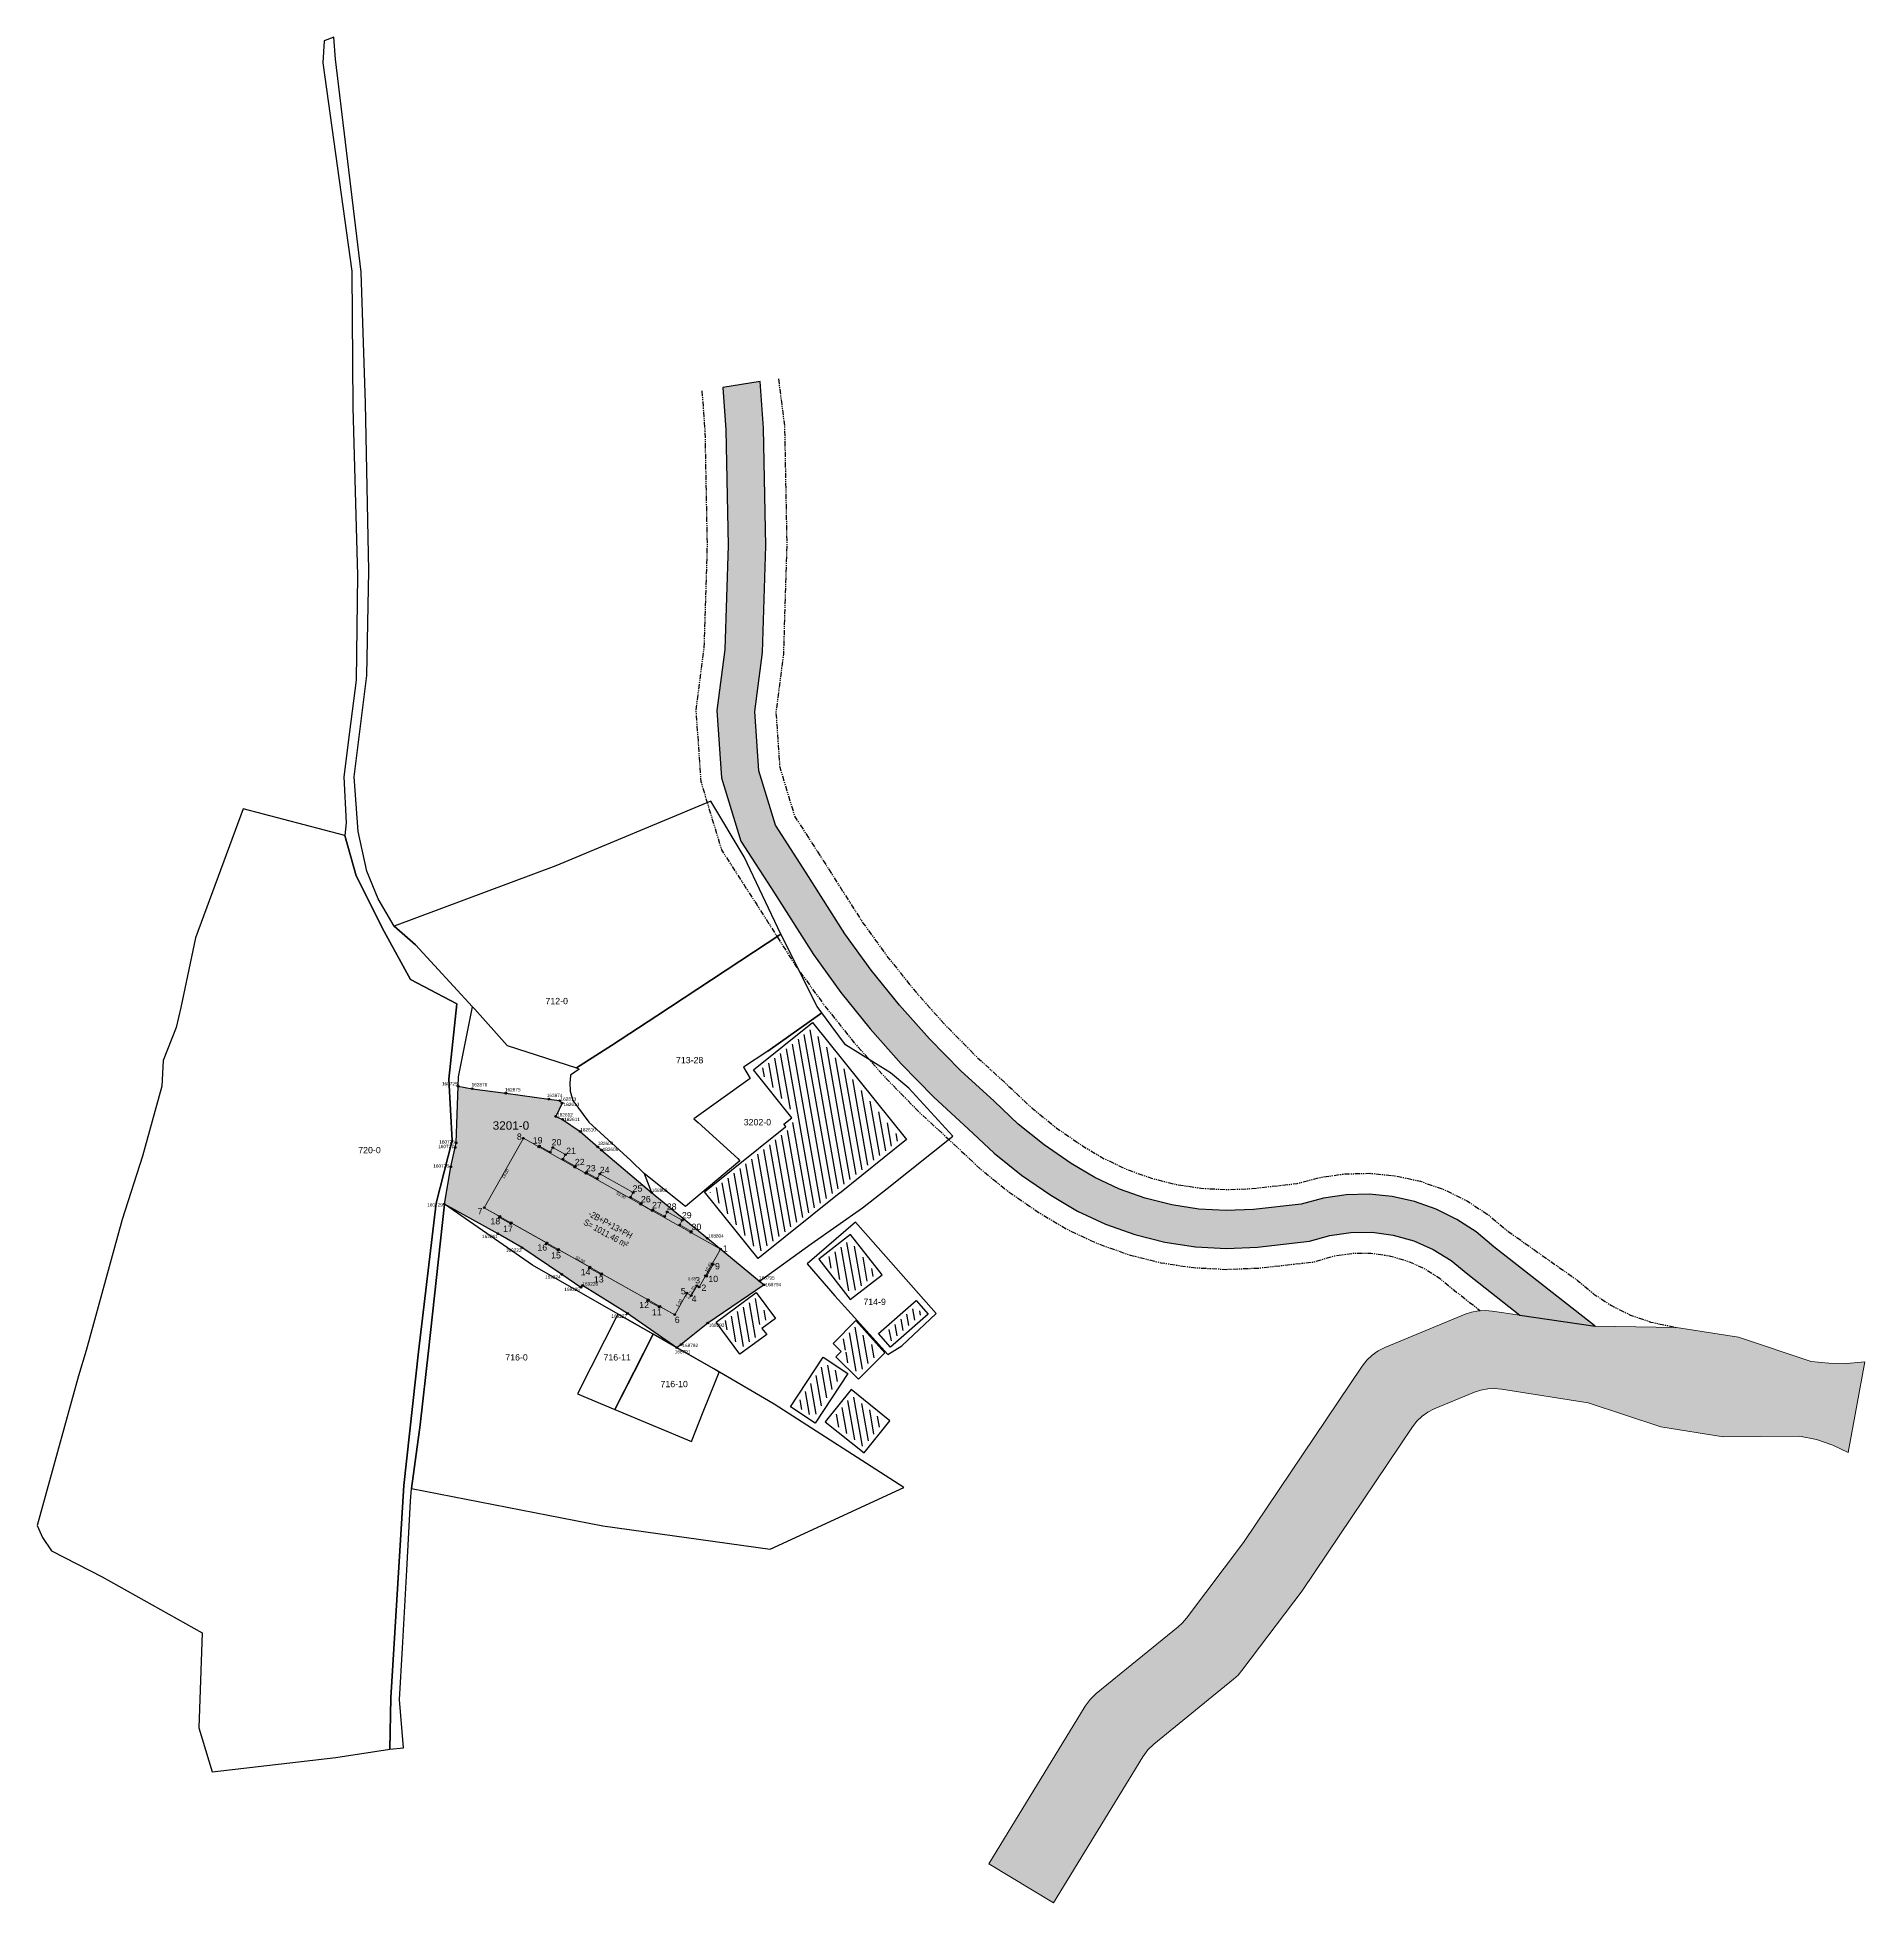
# Model space of a CAD drawing. Header units: metres. Extents: x 7511766 to 7512201, y 4692174 to 4692619.
import ezdxf
from ezdxf.enums import TextEntityAlignment as Align

# ---------------------------------------------------------------- set-up
doc = ezdxf.new("R2010")
doc.units = ezdxf.units.M
doc.header["$PDMODE"] = 32
doc.header["$PDSIZE"] = 0.4
doc.linetypes.add('PHANTOM', pattern=[2.5, 1.25, -0.25, 0.25, -0.25, 0.25, -0.25])
for name, color, linetype, lineweight in [('000- RRUGET vijat_Pen_No__5', 7, 'Continuous', 5), ('Drawing & Figure_Pen_No__1', 7, 'Continuous', 13), ('Muret', 170, 'Continuous', 9)]:
    doc.layers.add(name, color=color, linetype=linetype, lineweight=lineweight)
for name, color, linetype in [('Dimensionet', 7, 'Continuous'), ('egz- NGASTRAT KADASTRALE 1', 7, 'Continuous'), ('Nr e Pikave Gjeodezike te Parceles Baze', 7, 'Continuous'), ('Nr Parceles Baze', 7, 'Continuous'), ('Nr_Parcelave_Fqinje', 8, 'Continuous'), ('Objekt i projektuar', 9, 'Continuous'), ('Objektet fqinje', 253, 'Continuous'), ('Parcela Baze', 7, 'Continuous'), ('Parcelat_Fqinje', 8, 'Continuous'), ('Pikat', 7, 'Continuous'), ('pla- 2 VIJA RREGULLUESE', 7, 'Continuous'), ('Rruget_komunale', 41, 'Continuous')]:
    doc.layers.add(name, color=color, linetype=linetype)
doc.styles.add('GENERATED_STYLE_3', font='ARIALN.TTF')
doc.styles.get("Standard").update_dxf_attribs({"font": 'arial.ttf'})
doc.dimstyles.get("Standard").update_dxf_attribs({"dimtxt": 0.7, "dimasz": 0.35, "dimexe": 0.18, "dimexo": 0.0625, "dimgap": 0.09, "dimtad": 1, "dimtoh": 1, "dimzin": 0, "dimdsep": 46, "dimtxsty": 'Standard', "dimcen": 0.09, "dimse1": 1, "dimse2": 1, "dimsd1": 1, "dimsd2": 1, "dimadec": 0, "dimazin": 0, "dimtfac": 1, "dimtofl": 0, "dimtmove": 0, "dimatfit": 3, "dimfxl": 1, "dimtolj": 1, "dimtzin": 0, "dimarcsym": 0})
pattern_1 = [(100, (-188.2593, -213.3405), (-1.5633823079, -0.27566648205), [])]

# ---------------------------------------------------------------- blocks, each defined once
blk = doc.blocks.new('*D107')
at = {"layer": 'Defpoints', "color": 0, "transparency": 16777216}
for p in [(7511881.64, 4692356.48), (7511928.19, 4692329.29), (7511928.63, 4692330.07)]:
    blk.add_point(p, dxfattribs=at)
at = {"layer": 'Dimensionet', "color": 0, "transparency": 16777216, "insert": (7511904.91, 4692342.88), "char_height": 0.7, "attachment_point": 5, "rotation": 330.6577}
blk.add_mtext('\\A1;53.90', dxfattribs=at)
blk = doc.blocks.new('*D108')
at = {"layer": 'Defpoints', "color": 0, "transparency": 16777216}
for p in [(7511881.64, 4692356.48), (7511872.33, 4692339.92), (7511873.12, 4692339.48)]:
    blk.add_point(p, dxfattribs=at)
at = {"layer": 'Dimensionet', "color": 0, "transparency": 16777216, "insert": (7511877.39, 4692347.98), "char_height": 0.7, "attachment_point": 5, "rotation": 60.6577}
blk.add_mtext('\\A1;19.00', dxfattribs=at)
blk = doc.blocks.new('*D109')
at = {"layer": 'Defpoints', "color": 0, "transparency": 16777216}
for p in [(7511872.33, 4692339.92), (7511917.71, 4692314.41), (7511917.71, 4692314.41)]:
    blk.add_point(p, dxfattribs=at)
at = {"layer": 'Dimensionet', "color": 0, "transparency": 16777216, "insert": (7511895.24, 4692327.56), "char_height": 0.7, "attachment_point": 5, "rotation": 330.6587}
blk.add_mtext('\\A1;52.05', dxfattribs=at)
blk = doc.blocks.new('*D110')
at = {"layer": 'Defpoints', "color": 0, "transparency": 16777216}
for p in [(7511920.6, 4692319.56), (7511920.6, 4692319.56), (7511917.71, 4692314.41)]:
    blk.add_point(p, dxfattribs=at)
at = {"layer": 'Dimensionet', "color": 0, "transparency": 16777216, "insert": (7511918.76, 4692317.2), "char_height": 0.7, "attachment_point": 5, "rotation": 60.6756}
blk.add_mtext('\\A1;5.90', dxfattribs=at)
blk = doc.blocks.new('*D111')
at = {"layer": 'Defpoints', "color": 0, "transparency": 16777216}
for p in [(7511920.6, 4692319.56), (7511921.15, 4692318.09), (7511921.64, 4692318.97)]:
    blk.add_point(p, dxfattribs=at)
at = {"layer": 'Dimensionet', "color": 0, "transparency": 16777216, "insert": (7511920.84, 4692318.77), "char_height": 0.7, "attachment_point": 5, "rotation": 330.6577}
blk.add_mtext('\\A1;1.2', dxfattribs=at)
blk = doc.blocks.new('*D112')
at = {"layer": 'Defpoints', "color": 0, "transparency": 16777216}
for p in [(7511921.64, 4692318.97), (7511922.97, 4692321.32), (7511922.97, 4692321.32)]:
    blk.add_point(p, dxfattribs=at)
at = {"layer": 'Dimensionet', "color": 0, "transparency": 16777216, "insert": (7511921.91, 4692320.36), "char_height": 0.7, "attachment_point": 5, "rotation": 60.6577}
blk.add_mtext('\\A1;2.70', dxfattribs=at)
blk = doc.blocks.new('*D113')
at = {"layer": 'Defpoints', "color": 0, "transparency": 16777216}
for p in [(7511922.97, 4692321.32), (7511923.53, 4692321), (7511923.53, 4692321)]:
    blk.add_point(p, dxfattribs=at)
at = {"layer": 'Dimensionet', "color": 0, "transparency": 16777216, "insert": (7511921.84, 4692322.97), "char_height": 0.7, "attachment_point": 5}
blk.add_mtext('\\A1;0.65', dxfattribs=at)
blk = doc.blocks.new('*D114')
at = {"layer": 'Defpoints', "color": 0, "transparency": 16777216}
for p in [(7511928.63, 4692330.07), (7511928.63, 4692330.07), (7511923.53, 4692321)]:
    blk.add_point(p, dxfattribs=at)
at = {"layer": 'Dimensionet', "color": 0, "transparency": 16777216, "insert": (7511925.69, 4692325.76), "char_height": 0.7, "attachment_point": 5, "rotation": 60.6577}
blk.add_mtext('\\A1;10.40', dxfattribs=at)

msp = doc.modelspace()

# ---------------------------------------------------------------- hatches: boundary and pattern name
at = {"layer": 'egz- NGASTRAT KADASTRALE 1', "linetype": 'Continuous', "lineweight": 25, "true_color": 0xebbf98}
h = msp.add_hatch(color=31, dxfattribs=at)
h.dxf.hatch_style = 1
h.paths.add_polyline_path([(7511900.258, 4692353.644), (7511899.376, 4692354.42), (7511895.198, 4692358.097), (7511891, 4692360.963), (7511889.344, 4692361.676), (7511890.881, 4692364.849), (7511890.286, 4692365.442), (7511887.703, 4692365.8), (7511877.458, 4692367.218), (7511869.461, 4692368.275), (7511866.082, 4692368.871), (7511865.611, 4692355.392), (7511865.363, 4692354.287), (7511864.33, 4692349.682), (7511862.81, 4692340.782), (7511875.603, 4692333.703), (7511881.313, 4692330.399), (7511890.79, 4692324.02), (7511895.375, 4692320.907), (7511895.714, 4692321.363), (7511906.479, 4692314.723), (7511918.211, 4692306.549), (7511919.271, 4692307.313), (7511925.6, 4692312.428), (7511939.02, 4692321.55), (7511937.962, 4692322.418), (7511925.491, 4692332.643), (7511912.211, 4692343.575)])
at = {"layer": 'Objekt i projektuar'}
h = msp.add_hatch(color=256, dxfattribs=at)
h.dxf.hatch_style = 1
h.paths.add_polyline_path([(7511881.644, 4692356.483), (7511872.333, 4692339.919), (7511917.707, 4692314.413), (7511920.597, 4692319.557), (7511921.643, 4692318.969), (7511922.966, 4692321.323), (7511923.533, 4692321.004), (7511928.629, 4692330.07)])
at = {"layer": 'Objektet fqinje'}
h = msp.add_hatch(dxfattribs=at)
h.set_pattern_fill('ANSI31', color=256, scale=0.5, angle=55)
h.paths.add_polyline_path([(7511950.396, 4692382.634), (7511937.908, 4692372.605), (7511947.05, 4692361.224), (7511945.123, 4692359.677), (7511945.571, 4692359.12), (7511944.715, 4692358.433), (7511926.224, 4692343.582), (7511937.777, 4692329.198), (7511956.268, 4692344.05), (7511956.344, 4692344.111), (7511971.536, 4692356.313)])
h = msp.add_hatch(dxfattribs=at)
h.set_pattern_fill('ANSI31', color=256, scale=0.5, angle=55)
h.set_pattern_definition(pattern_1)
h.paths.add_polyline_path([(7511959.463, 4692332.162), (7511953.458, 4692327.497), (7511959.717, 4692319.413), (7511965.739, 4692324.073)])
h = msp.add_hatch(dxfattribs=at)
h.set_pattern_fill('ANSI31', color=256, scale=0.5, angle=55)
h.set_pattern_definition(pattern_1)
h.paths.add_polyline_path([(7511936.953, 4692318.316), (7511940.317, 4692313.752), (7511937.069, 4692311.346), (7511938.217, 4692309.904), (7511933.441, 4692306.385), (7511928.98, 4692312.439)])
h = msp.add_hatch(dxfattribs=at)
h.set_pattern_fill('ANSI31', color=256, scale=0.5, angle=55)
h.set_pattern_definition(pattern_1)
h.paths.add_polyline_path([(7511969.232, 4692308.054), (7511967.67, 4692309.824), (7511975.157, 4692316.429), (7511976.718, 4692314.659)])
h = msp.add_hatch(dxfattribs=at)
h.set_pattern_fill('ANSI31', color=256, scale=0.5, angle=55)
h.set_pattern_definition(pattern_1)
h.paths.add_polyline_path([(7511956.864, 4692307.575), (7511958.764, 4692305.678), (7511957.499, 4692304.411), (7511961.482, 4692300.434), (7511966.427, 4692305.386), (7511960.857, 4692311.573)])
h = msp.add_hatch(dxfattribs=at)
h.set_pattern_fill('ANSI31', color=256, scale=0.5, angle=55)
h.set_pattern_definition(pattern_1)
h.paths.add_polyline_path([(7511953.403, 4692302.916), (7511957.627, 4692300.144), (7511950.936, 4692289.948), (7511946.711, 4692292.719)])
h = msp.add_hatch(dxfattribs=at)
h.set_pattern_fill('ANSI31', color=256, scale=0.5, angle=55)
h.set_pattern_definition(pattern_1)
h.paths.add_polyline_path([(7511959.912, 4692295.158), (7511955.013, 4692289.054), (7511962.718, 4692282.871), (7511967.617, 4692288.975)])
at = {"layer": 'Rruget_komunale'}
h = msp.add_hatch(color=256, dxfattribs=at)
h.dxf.hatch_style = 1
h.paths.add_polyline_path([(7512119.163, 4692314.317), (7512137.109, 4692311.7), (7512112.928, 4692330.597), (7512108.737, 4692334.134), (7512104.15, 4692337.141), (7512099.235, 4692339.573), (7512094.063, 4692341.396), (7512088.708, 4692342.582), (7512083.25, 4692343.114), (7512077.767, 4692342.985), (7512072.34, 4692342.196), (7512067.047, 4692340.76), (7512055.642, 4692339.488), (7512049.135, 4692339.226), (7512042.633, 4692339.587), (7512036.195, 4692340.568), (7512029.88, 4692342.162), (7512023.747, 4692344.352), (7512017.852, 4692347.119), (7512012.248, 4692350.437), (7512005.738, 4692354.903), (7511999.593, 4692359.859), (7511993.85, 4692365.276), (7511985.949, 4692372.532), (7511978.421, 4692380.174), (7511971.287, 4692388.185), (7511964.563, 4692396.544), (7511958.266, 4692405.229), (7511949.042, 4692419.725), (7511941.704, 4692431.11), (7511937.799, 4692444.045), (7511936.808, 4692458.176), (7511938.63, 4692472.235), (7511939.435, 4692497.703), (7511938.901, 4692525.724), (7511938.07, 4692536.805), (7511929.151, 4692535.387), (7511929.907, 4692525.302), (7511930.432, 4692497.76), (7511929.649, 4692472.957), (7511927.767, 4692458.442), (7511928.892, 4692442.409), (7511933.454, 4692427.298), (7511941.463, 4692414.871), (7511950.758, 4692400.264), (7511957.291, 4692391.237), (7511964.266, 4692382.549), (7511971.668, 4692374.22), (7511979.476, 4692366.271), (7511987.672, 4692358.723), (7511993.83, 4692352.943), (7512000.41, 4692347.649), (7512007.373, 4692342.871), (7512013.73, 4692339.117), (7512020.418, 4692335.989), (7512027.375, 4692333.517), (7512034.536, 4692331.722), (7512041.837, 4692330.621), (7512049.209, 4692330.225), (7512056.586, 4692330.537), (7512069.019, 4692331.913), (7512073.885, 4692333.324), (7512078.9, 4692334.046), (7512083.967, 4692334.066), (7512088.987, 4692333.383), (7512093.865, 4692332.01), (7512098.504, 4692329.974), (7512102.817, 4692327.314), (7512106.719, 4692324.082)])
h = msp.add_hatch(color=256, dxfattribs=at)
h.dxf.hatch_style = 1
h.paths.add_polyline_path([(7512201.347, 4692303.151), (7512197.094, 4692302.787), (7512192.826, 4692302.828), (7512188.596, 4692303.268), (7512171.285, 4692309.04), (7512156.468, 4692311.381), (7512137.109, 4692311.7), (7512119.163, 4692314.317), (7512112.575, 4692315.278), (7512110.933, 4692315.422), (7512109.287, 4692315.341), (7512107.668, 4692315.035), (7512106.106, 4692314.51), (7512092.56, 4692308.893), (7512086.938, 4692306.562), (7512085.369, 4692305.772), (7512083.933, 4692304.762), (7512082.659, 4692303.554), (7512081.575, 4692302.172), (7512053.315, 4692260.134), (7512039.677, 4692242.081), (7512038.74, 4692240.985), (7512037.679, 4692240.009), (7512018.19, 4692224.138), (7512016.729, 4692222.727), (7512015.527, 4692221.09), (7511992.574, 4692183.523), (7512008.018, 4692174.276), (7512029.256, 4692209.036), (7512030.458, 4692210.673), (7512031.919, 4692212.084), (7512050.926, 4692227.563), (7512051.987, 4692228.539), (7512052.924, 4692229.635), (7512067.242, 4692248.587), (7512093.552, 4692287.725), (7512094.6, 4692289.06), (7512095.831, 4692290.228), (7512097.219, 4692291.204), (7512098.735, 4692291.967), (7512108.312, 4692295.938), (7512109.874, 4692296.463), (7512111.493, 4692296.769), (7512113.138, 4692296.851), (7512114.78, 4692296.706), (7512135.458, 4692293.441), (7512152.77, 4692287.67), (7512167.586, 4692285.33), (7512185.834, 4692285.486), (7512189.857, 4692284.656), (7512193.714, 4692283.36), (7512197.388, 4692281.61)])

# ---------------------------------------------------------------- linework, layer by layer
at = {"color": 1}
for p in [(7511881.644, 4692356.483), (7511885.348, 4692354.4), (7511885.47, 4692354.619), (7511888.654, 4692354.262), (7511888.042, 4692353.173), (7511891.05, 4692351.482), (7511891.662, 4692352.572), (7511893.89, 4692349.598), (7511894.01, 4692349.811), (7511896.55, 4692348.103), (7511896.672, 4692348.32), (7511899.244, 4692346.875), (7511899.857, 4692347.965), (7511907.176, 4692342.415), (7511907.789, 4692343.506), (7511909.625, 4692340.752), (7511909.748, 4692340.97), (7511872.333, 4692339.919), (7511875.914, 4692337.619), (7511876.037, 4692337.837), (7511878.617, 4692336.1), (7511878.739, 4692336.318), (7511912.372, 4692339.208), (7511912.495, 4692339.426), (7511915.323, 4692337.836), (7511915.933, 4692338.922), (7511918.901, 4692335.825), (7511919.511, 4692336.911), (7511887.117, 4692331.322), (7511887.239, 4692331.54), (7511921.568, 4692334.039), (7511921.691, 4692334.257), (7511889.906, 4692329.754), (7511890.029, 4692329.972), (7511928.629, 4692330.07), (7511897.403, 4692325.54), (7511897.525, 4692325.758), (7511900.192, 4692323.972), (7511900.315, 4692324.19), (7511925.052, 4692323.707), (7511925.27, 4692323.584), (7511926.644, 4692326.54), (7511926.862, 4692326.417), (7511911.386, 4692317.967), (7511920.597, 4692319.557), (7511921.643, 4692318.969), (7511922.966, 4692321.323), (7511923.533, 4692321.004), (7511911.263, 4692317.749), (7511914.053, 4692316.181), (7511914.175, 4692316.398), (7511917.707, 4692314.413)]:
    msp.add_point(p, dxfattribs=at)
at = {"layer": '000- RRUGET vijat_Pen_No__5', "color": 7, "linetype": 'Continuous', "lineweight": 5}
msp.add_lwpolyline([(7512201.347, 4692303.151), (7512197.094, 4692302.787), (7512192.826, 4692302.828), (7512188.596, 4692303.268), (7512171.285, 4692309.04), (7512156.468, 4692311.381), (7512137.109, 4692311.7), (7512119.163, 4692314.317), (7512112.575, 4692315.278), (7512110.933, 4692315.422), (7512109.287, 4692315.341), (7512107.668, 4692315.035), (7512106.106, 4692314.51), (7512092.56, 4692308.893), (7512086.938, 4692306.562), (7512085.369, 4692305.772), (7512083.933, 4692304.762), (7512082.659, 4692303.554), (7512081.575, 4692302.172), (7512053.315, 4692260.134), (7512039.677, 4692242.081), (7512038.74, 4692240.985), (7512037.679, 4692240.009), (7512018.19, 4692224.138), (7512016.729, 4692222.727), (7512015.527, 4692221.09), (7511992.574, 4692183.523), (7512008.018, 4692174.276), (7512029.256, 4692209.036), (7512030.458, 4692210.673), (7512031.919, 4692212.084), (7512050.926, 4692227.563), (7512051.987, 4692228.539), (7512052.924, 4692229.635), (7512067.242, 4692248.587), (7512093.552, 4692287.725), (7512094.6, 4692289.06), (7512095.831, 4692290.228), (7512097.219, 4692291.204), (7512098.735, 4692291.967), (7512108.312, 4692295.938), (7512109.874, 4692296.463), (7512111.493, 4692296.769), (7512113.138, 4692296.851), (7512114.78, 4692296.706), (7512135.458, 4692293.441), (7512152.77, 4692287.67), (7512167.586, 4692285.33), (7512185.834, 4692285.486), (7512189.857, 4692284.656), (7512193.714, 4692283.36), (7512197.388, 4692281.61), (7512201.347, 4692303.151)], dxfattribs=at)
at = {"layer": 'Muret', "color": 1, "lineweight": 13}
msp.add_lwpolyline([(7511881.644, 4692356.483), (7511885.348, 4692354.4), (7511885.47, 4692354.619), (7511888.042, 4692353.173), (7511888.654, 4692354.262), (7511891.662, 4692352.572), (7511891.05, 4692351.482), (7511894.01, 4692349.811), (7511893.89, 4692349.598), (7511896.55, 4692348.103), (7511896.672, 4692348.32), (7511899.244, 4692346.875), (7511899.857, 4692347.965), (7511907.789, 4692343.506), (7511907.176, 4692342.415), (7511909.748, 4692340.97), (7511909.625, 4692340.752), (7511912.372, 4692339.208), (7511912.495, 4692339.426), (7511915.323, 4692337.836), (7511915.933, 4692338.922), (7511919.511, 4692336.911), (7511918.901, 4692335.825), (7511921.691, 4692334.257), (7511921.568, 4692334.039), (7511928.629, 4692330.07), (7511926.644, 4692326.54), (7511926.862, 4692326.417), (7511925.27, 4692323.584), (7511925.052, 4692323.707), (7511923.533, 4692321.004), (7511922.966, 4692321.323), (7511921.643, 4692318.969), (7511920.597, 4692319.557), (7511917.707, 4692314.413), (7511914.175, 4692316.398), (7511914.053, 4692316.181), (7511911.263, 4692317.749), (7511911.386, 4692317.967), (7511900.315, 4692324.19), (7511900.192, 4692323.972), (7511897.403, 4692325.54), (7511897.525, 4692325.758), (7511890.029, 4692329.972), (7511889.906, 4692329.754), (7511887.117, 4692331.322), (7511887.239, 4692331.54), (7511878.739, 4692336.318), (7511878.617, 4692336.1), (7511875.914, 4692337.619), (7511876.037, 4692337.837), (7511872.333, 4692339.919), (7511881.644, 4692356.483)], dxfattribs=at)
at = {"layer": 'Objekt i projektuar', "color": 0, "lineweight": 13}
msp.add_lwpolyline([(7511872.333, 4692339.919), (7511881.644, 4692356.483), (7511928.629, 4692330.07), (7511923.533, 4692321.004), (7511922.966, 4692321.323), (7511921.643, 4692318.969), (7511920.597, 4692319.557), (7511917.707, 4692314.413), (7511872.333, 4692339.919)], dxfattribs=at)
at = {"layer": 'Objektet fqinje', "flags": 128}
for points in [[(7511959.639, 4692333.566), (7511952.057, 4692327.674), (7511959.539, 4692318.01), (7511967.143, 4692323.895)], [(7511937.165, 4692319.715), (7511941.714, 4692313.543), (7511938.496, 4692311.159), (7511939.646, 4692309.715), (7511933.229, 4692304.987), (7511927.581, 4692312.651)], [(7511953.116, 4692304.301), (7511959.011, 4692300.432), (7511951.223, 4692288.563), (7511945.327, 4692292.432)]]:
    msp.add_lwpolyline(points, close=True, dxfattribs=at)
for points in [[(7511969.143, 4692306.642), (7511966.259, 4692309.912), (7511975.246, 4692317.84), (7511978.13, 4692314.571), (7511969.143, 4692306.642)], [(7511955.45, 4692307.574), (7511957.35, 4692305.677), (7511956.085, 4692304.41), (7511961.483, 4692299.02), (7511967.804, 4692305.35), (7511960.895, 4692313.026), (7511955.45, 4692307.574)], [(7511959.757, 4692296.564), (7511953.607, 4692288.9), (7511962.872, 4692281.465), (7511969.023, 4692289.129), (7511959.757, 4692296.564)]]:
    msp.add_lwpolyline(points, dxfattribs=at)
at = {"layer": 'Parcela Baze'}
msp.add_lwpolyline([(7511925.491, 4692332.643), (7511937.962, 4692322.418), (7511939.02, 4692321.55), (7511925.6, 4692312.428), (7511919.271, 4692307.313), (7511918.211, 4692306.549), (7511906.479, 4692314.723), (7511895.714, 4692321.363), (7511895.375, 4692320.907), (7511890.79, 4692324.02), (7511881.313, 4692330.399), (7511875.603, 4692333.703), (7511862.81, 4692340.782), (7511864.33, 4692349.682), (7511865.363, 4692354.287), (7511865.611, 4692355.392), (7511866.082, 4692368.871), (7511869.461, 4692368.275), (7511877.458, 4692367.218), (7511887.703, 4692365.8), (7511890.286, 4692365.442), (7511890.881, 4692364.849), (7511889.344, 4692361.676), (7511891, 4692360.963), (7511895.198, 4692358.097), (7511899.376, 4692354.42), (7511900.258, 4692353.644), (7511912.211, 4692343.575), (7511925.491, 4692332.643)], dxfattribs=at)
at = {"layer": 'Parcelat_Fqinje', "flags": 128}
for points in [[(7511847.043, 4692413.54), (7511844.333, 4692420.13), (7511842.303, 4692429.599), (7511841.314, 4692442.589), (7511844.335, 4692466.788), (7511844.806, 4692491.736), (7511844.037, 4692531.635), (7511843.008, 4692562.893), (7511836.84, 4692613.671), (7511836.49, 4692618.871), (7511834.14, 4692618.051), (7511833.84, 4692612.771), (7511840.728, 4692563.153), (7511841.017, 4692530.625), (7511842.125, 4692490.697), (7511841.795, 4692465.618), (7511840.22, 4692453.3), (7511838.864, 4692442.629), (7511839.413, 4692431.669), (7511839.113, 4692428.619), (7511841.753, 4692418.98), (7511848.432, 4692405.77), (7511854.772, 4692394.29), (7511865.802, 4692388.54), (7511863.891, 4692370.581), (7511864.671, 4692355.972), (7511860.87, 4692341.013), (7511856.659, 4692305.544), (7511853.168, 4692273.706), (7511850.086, 4692223.128), (7511849.775, 4692210.839), (7511853.075, 4692211.219), (7511852.126, 4692222.728), (7511852.809, 4692234.939), (7511853.85, 4692253.526), (7511854.77, 4692269.967), (7511854.938, 4692272.976), (7511857.078, 4692288.165), (7511859.049, 4692305.784), (7511862.81, 4692340.782), (7511864.33, 4692349.682), (7511865.611, 4692355.392), (7511866.161, 4692371.131), (7511869.532, 4692387.82), (7511855.942, 4692402.56), (7511850.842, 4692406.99), (7511847.043, 4692413.54)], [(7511860.87, 4692341.013), (7511864.671, 4692355.972), (7511863.891, 4692370.581), (7511865.802, 4692388.54), (7511854.772, 4692394.29), (7511848.432, 4692405.77), (7511841.753, 4692418.98), (7511839.113, 4692428.619), (7511814.883, 4692434.99), (7511803.532, 4692404.262), (7511799.962, 4692387.633), (7511798.891, 4692382.903), (7511795.781, 4692374.984), (7511795.471, 4692368.914), (7511790.83, 4692352.215), (7511786.02, 4692337.136), (7511777.439, 4692305.898), (7511775.588, 4692299.828), (7511770.628, 4692281.699), (7511765.787, 4692264.2), (7511766.997, 4692261.35), (7511769.187, 4692258.16), (7511781.277, 4692251.97), (7511805.106, 4692238.59), (7511804.265, 4692215.961), (7511807.435, 4692205.451), (7511836.945, 4692208.86), (7511849.775, 4692210.839), (7511850.086, 4692223.128), (7511853.168, 4692273.706), (7511856.659, 4692305.544), (7511860.87, 4692341.013)], [(7511913.452, 4692385.678), (7511942.993, 4692405.116), (7511934.243, 4692423.576), (7511926.304, 4692436.845), (7511889.413, 4692421.428), (7511850.842, 4692406.99), (7511855.942, 4692402.56), (7511869.532, 4692387.82), (7511869.842, 4692387.49), (7511870.032, 4692387.28), (7511870.102, 4692387.2), (7511877.791, 4692378.6), (7511894.291, 4692373.23), (7511902.611, 4692378.579), (7511913.452, 4692385.678)], [(7511941.458, 4692293.101), (7511927.019, 4692301.512), (7511883.85, 4692326.192), (7511862.81, 4692340.782), (7511859.049, 4692305.784), (7511857.078, 4692288.165), (7511854.938, 4692272.976), (7511900.597, 4692264.134), (7511940.427, 4692258.563), (7511972.308, 4692273.251), (7511941.458, 4692293.101)]]:
    msp.add_lwpolyline(points, close=True, dxfattribs=at)
for points in [[(7511939.92, 4692377.23), (7511952.79, 4692386.36), (7511951.692, 4692387.847), (7511942.993, 4692405.116), (7511913.452, 4692385.678), (7511902.611, 4692378.579), (7511894.291, 4692373.23), (7511894.943, 4692372.976), (7511892.856, 4692371.514), (7511892.758, 4692370.324), (7511892.71, 4692369.743), (7511892.786, 4692367.666), (7511893.466, 4692365.435), (7511897.246, 4692360.267)], [(7511984.021, 4692356.967), (7511973.491, 4692368.387), (7511969.121, 4692372.097), (7511958.422, 4692378.737), (7511954.994, 4692383.377), (7511952.79, 4692386.36), (7511939.92, 4692377.23), (7511934.09, 4692373.38), (7511935.68, 4692370.75), (7511922.3, 4692361.1), (7511923.27, 4692360.23), (7511932.73, 4692351.68), (7511933.22, 4692351.09), (7511920.285, 4692340.217), (7511910.408, 4692348.042), (7511912.211, 4692343.575), (7511925.491, 4692332.643), (7511937.962, 4692322.418), (7511950.248, 4692331.332), (7511962.497, 4692339.88), (7511968.34, 4692344.458), (7511984.021, 4692356.967)], [(7511937.624, 4692327.793), (7511924.818, 4692343.735), (7511944.089, 4692359.213), (7511944.165, 4692359.274), (7511943.717, 4692359.831), (7511945.644, 4692361.378), (7511936.502, 4692372.758), (7511950.549, 4692384.04), (7511972.942, 4692356.159), (7511956.97, 4692343.331), (7511956.894, 4692343.27), (7511937.624, 4692327.793)], [(7511939.92, 4692377.23), (7511934.09, 4692373.38), (7511935.68, 4692370.75), (7511922.3, 4692361.1), (7511923.27, 4692360.23), (7511932.73, 4692351.68), (7511933.22, 4692351.09), (7511920.285, 4692340.217), (7511910.408, 4692348.042), (7511907.287, 4692351.18), (7511897.246, 4692360.267)], [(7511912.576, 4692309.769), (7511904.168, 4692314.576), (7511894.544, 4692295.554), (7511903.45, 4692291.827), (7511912.576, 4692309.769), (7511908.013, 4692300.798)], [(7511903.45, 4692291.827), (7511921.746, 4692284.17), (7511924.47, 4692291.289), (7511927.361, 4692298.372), (7511928.331, 4692300.748), (7511927.019, 4692301.512), (7511918.211, 4692306.549), (7511912.576, 4692309.769), (7511908.013, 4692300.798), (7511903.45, 4692291.827)]]:
    msp.add_lwpolyline(points, dxfattribs=at)
at = {"layer": 'Parcelat_Fqinje', "elevation": 617.144, "flags": 128}
msp.add_lwpolyline([(7511960.838, 4692336.459), (7511949.249, 4692326.511), (7511955.881, 4692318.936), (7511959.764, 4692314.64), (7511968.534, 4692304.937), (7511971.854, 4692306.961), (7511980.052, 4692314.72), (7511960.838, 4692336.459)], dxfattribs=at)
at = {"layer": 'Pikat'}
for p in [(7511866.082, 4692368.871), (7511869.461, 4692368.275), (7511877.458, 4692367.218), (7511887.703, 4692365.8), (7511890.286, 4692365.442), (7511890.881, 4692364.849), (7511889.344, 4692361.676), (7511891, 4692360.963), (7511895.198, 4692358.097), (7511865.363, 4692354.287), (7511865.611, 4692355.392), (7511899.376, 4692354.42), (7511900.258, 4692353.644), (7511864.33, 4692349.682), (7511862.81, 4692340.782), (7511912.211, 4692343.575), (7511875.603, 4692333.703), (7511925.491, 4692332.643), (7511881.313, 4692330.399), (7511890.79, 4692324.02), (7511937.962, 4692322.418), (7511895.375, 4692320.907), (7511895.714, 4692321.363), (7511939.02, 4692321.55), (7511906.479, 4692314.723), (7511925.6, 4692312.428), (7511918.211, 4692306.549), (7511919.271, 4692307.313)]:
    msp.add_point(p, dxfattribs=at)
at = {"layer": 'pla- 2 VIJA RREGULLUESE', "color": 160, "linetype": 'PHANTOM', "lineweight": 25, "flags": 128}
for points in [[(7511942.424, 4692537.498), (7511943.897, 4692525.959), (7511944.436, 4692497.672), (7511943.62, 4692471.834), (7511941.831, 4692458.028), (7511942.748, 4692444.954), (7511946.288, 4692433.228), (7511953.252, 4692422.421), (7511962.403, 4692408.041), (7511968.537, 4692399.58), (7511975.104, 4692391.417), (7511982.072, 4692383.594), (7511989.423, 4692376.13), (7511997.257, 4692368.936), (7512002.883, 4692363.629), (7512008.726, 4692358.916), (7512014.939, 4692354.654), (7512020.193, 4692351.543), (7512025.655, 4692348.98), (7512031.336, 4692346.951), (7512037.186, 4692345.475), (7512043.15, 4692344.566), (7512049.173, 4692344.231), (7512055.264, 4692344.477), (7512066.11, 4692345.686), (7512071.322, 4692347.101), (7512077.347, 4692347.976), (7512083.434, 4692348.12), (7512089.494, 4692347.529), (7512095.439, 4692346.212), (7512101.182, 4692344.189), (7512106.639, 4692341.488), (7512111.731, 4692338.15), (7512116.153, 4692334.418), (7512132.906, 4692322.601), (7512136.771, 4692319.344), (7512141.001, 4692316.577), (7512145.533, 4692314.339), (7512150.302, 4692312.664), (7512156.468, 4692311.381)], [(7511924.196, 4692534.599), (7511924.911, 4692525.067), (7511925.43, 4692497.791), (7511924.659, 4692473.359), (7511922.744, 4692458.59), (7511923.944, 4692441.501), (7511928.87, 4692425.181), (7511937.252, 4692412.175), (7511946.62, 4692397.453), (7511953.313, 4692388.205), (7511960.446, 4692379.321), (7511968.013, 4692370.805), (7511975.997, 4692362.678), (7511984.268, 4692355.061), (7511990.547, 4692349.167), (7511997.424, 4692343.634), (7512004.684, 4692338.652), (7512011.395, 4692334.69), (7512018.517, 4692331.359), (7512025.926, 4692328.725), (7512033.554, 4692326.813), (7512041.329, 4692325.641), (7512049.181, 4692325.219), (7512056.967, 4692325.549), (7512069.997, 4692326.991), (7512074.943, 4692328.425), (7512079.268, 4692329.048), (7512083.638, 4692329.065), (7512087.968, 4692328.476), (7512092.174, 4692327.292), (7512096.176, 4692325.536), (7512099.895, 4692323.242), (7512103.529, 4692320.232), (7512109.732, 4692315.363)]]:
    msp.add_lwpolyline(points, dxfattribs=at)
at = {"layer": 'Rruget_komunale', "color": 0}
msp.add_lwpolyline([(7512119.163, 4692314.317), (7512137.109, 4692311.7), (7512112.928, 4692330.597), (7512108.737, 4692334.134), (7512104.15, 4692337.141), (7512099.235, 4692339.573), (7512094.063, 4692341.396), (7512088.708, 4692342.582), (7512083.25, 4692343.114), (7512077.767, 4692342.985), (7512072.34, 4692342.196), (7512067.047, 4692340.76), (7512055.642, 4692339.488), (7512049.135, 4692339.226), (7512042.633, 4692339.587), (7512036.195, 4692340.568), (7512029.88, 4692342.162), (7512023.747, 4692344.352), (7512017.852, 4692347.119), (7512012.248, 4692350.437), (7512005.738, 4692354.903), (7511999.593, 4692359.859), (7511993.85, 4692365.276), (7511985.949, 4692372.532), (7511978.421, 4692380.174), (7511971.287, 4692388.185), (7511964.563, 4692396.544), (7511958.266, 4692405.229), (7511949.042, 4692419.725), (7511941.704, 4692431.11), (7511937.799, 4692444.045), (7511936.808, 4692458.176), (7511938.63, 4692472.235), (7511939.435, 4692497.703), (7511938.901, 4692525.724), (7511938.07, 4692536.805), (7511929.151, 4692535.387), (7511929.907, 4692525.302), (7511930.432, 4692497.76), (7511929.649, 4692472.957), (7511927.767, 4692458.442), (7511928.892, 4692442.409), (7511933.454, 4692427.298), (7511941.463, 4692414.871), (7511950.758, 4692400.264), (7511957.291, 4692391.237), (7511964.266, 4692382.549), (7511971.668, 4692374.22), (7511979.476, 4692366.271), (7511987.672, 4692358.723), (7511993.83, 4692352.943), (7512000.41, 4692347.649), (7512007.373, 4692342.871), (7512013.73, 4692339.117), (7512020.418, 4692335.989), (7512027.375, 4692333.517), (7512034.536, 4692331.722), (7512041.837, 4692330.621), (7512049.209, 4692330.225), (7512056.586, 4692330.537), (7512069.019, 4692331.913), (7512073.885, 4692333.324), (7512078.9, 4692334.046), (7512083.967, 4692334.066), (7512088.987, 4692333.383), (7512093.865, 4692332.01), (7512098.504, 4692329.974), (7512102.817, 4692327.314), (7512106.719, 4692324.082), (7512119.163, 4692314.317)], dxfattribs=at)

# ---------------------------------------------------------------- texts
at = {"color": 1, "char_height": 1.5, "attachment_point": 1, "rotation": 0.38592}
for s, insert in [('8', (7511880.092, 4692357.6)), ('7', (7511870.753, 4692339.875)), ('1', (7511929.173, 4692330.929)), ('3', (7511922.593, 4692323.368)), ('5', (7511919.163, 4692320.777)), ('4', (7511921.745, 4692318.947)), ('2', (7511924.066, 4692321.597)), ('6', (7511917.715, 4692313.96))]:
    msp.add_mtext_dynamic_manual_height_columns(s, width=1.00831, gutter_width=1, heights=[0], dxfattribs=dict(at, insert=insert))
at = {"char_height": 1.5, "attachment_point": 1, "rotation": 0.38592}
for s, width, insert in [('19', 1.00831, (7511883.871, 4692356.715)), ('20', 1.00831, (7511888.384, 4692356.259)), ('21', 1.00831, (7511891.853, 4692354.215)), ('22', 1.00831, (7511893.918, 4692351.549)), ('23', 1.00831, (7511896.553, 4692350.068)), ('24', 2.36702, (7511899.839, 4692349.649)), ('25', 1.00831, (7511907.671, 4692345.238)), ('26', 1.00831, (7511909.66, 4692342.696)), ('27', 1.00831, (7511912.317, 4692341.296)), ('28', 1.00831, (7511915.823, 4692340.916)), ('18', 1.00831, (7511873.787, 4692337.429)), ('29', 1.00831, (7511919.413, 4692338.874)), ('30', 1.00831, (7511921.722, 4692336.098)), ('17', 2.03031, (7511876.808, 4692335.656)), ('16', 2.30904, (7511884.984, 4692331.193)), ('15', 1.00831, (7511888.259, 4692329.31)), ('14', 1.00831, (7511895.285, 4692325.331)), ('13', 2.44779, (7511898.445, 4692323.592)), ('10', 1.00831, (7511925.715, 4692323.68)), ('9', 1.00831, (7511927.31, 4692326.722)), ('12', 1.00831, (7511909.241, 4692317.473)), ('11', 1.00831, (7511912.256, 4692315.734))]:
    msp.add_mtext_dynamic_manual_height_columns(s, width=width, gutter_width=1, heights=[0], dxfattribs=dict(at, insert=insert))
at = {"layer": 'Drawing & Figure_Pen_No__1', "style": 'GENERATED_STYLE_3'}
for s, p in [('S= 1011.46 m²', (7511895.817, 4692335.997)), ('-2B+P+13+PH', (7511896.977, 4692338.033))]:
    msp.add_text(s, height=1.5, rotation=331.12928, dxfattribs=at).set_placement(p)
at = {"layer": 'Nr e Pikave Gjeodezike te Parceles Baze'}
for s, p in [('160725', (7511862.225, 4692369.051)), ('162876', (7511869.303, 4692368.839)), ('162875', (7511877.242, 4692367.651)), ('162874', (7511887.206, 4692366.275)), ('182612', (7511889.7, 4692361.694)), ('162873', (7511890.499, 4692365.414)), ('182613', (7511891.222, 4692364.139)), ('182611', (7511891.383, 4692360.571)), ('182610', (7511895.198, 4692358.097)), ('160727', (7511861.343, 4692354.108)), ('160726', (7511861.591, 4692355.213)), ('182609', (7511899.349, 4692354.848)), ('182608', (7511900.526, 4692353.439)), ('160728', (7511860.166, 4692349.467)), ('160729', (7511858.718, 4692340.172)), ('168805', (7511912.257, 4692343.689)), ('162861', (7511871.798, 4692332.662)), ('168804', (7511925.674, 4692332.803)), ('169223', (7511877.472, 4692329.394)), ('169224', (7511886.816, 4692323.01)), ('168795', (7511937.801, 4692322.786)), ('169225', (7511891.401, 4692320.054)), ('169226', (7511895.714, 4692321.363)), ('168794', (7511939.365, 4692321.205)), ('169227', (7511902.617, 4692313.668)), ('168793', (7511925.828, 4692311.516)), ('168791', (7511917.718, 4692305.183)), ('168792', (7511919.54, 4692306.686))]:
    msp.add_text(s, height=0.8, dxfattribs=at).set_placement(p)
at = {"layer": 'Nr Parceles Baze'}
msp.add_text('3201-0', height=2, dxfattribs=at).set_placement((7511874.33, 4692358.514))
at = {"layer": 'Nr_Parcelave_Fqinje'}
for s, p in [('712-0', (7511889.585, 4692389.175)), ('713-28', (7511921.278, 4692375.101)), ('3202-0', (7511937.431, 4692360.311)), ('720-0', (7511844.964, 4692353.651)), ('714-9', (7511965.365, 4692317.497)), ('716-0', (7511880.013, 4692304.255)), ('716-11', (7511904.003, 4692304.255)), ('716-10', (7511917.585, 4692297.895))]:
    msp.add_text(s, height=1.5, dxfattribs=at).set_placement(p, align=Align.MIDDLE_CENTER)

# ---------------------------------------------------------------- dimensions: what is measured, and where the dimension line sits
at = {"layer": 'Dimensionet'}
for p1, p2, distance, picture, middle in [((7511881.644, 4692356.483), (7511872.333, 4692339.919), 0.905, '*D108', (7511877.387, 4692347.977)), ((7511881.644, 4692356.483), (7511928.629, 4692330.07), -0.9, '*D107', (7511904.915, 4692342.882)), ((7511872.333, 4692339.919), (7511917.707, 4692314.413), 0, '*D109', (7511895.239, 4692327.556)), ((7511923.533, 4692321.004), (7511928.629, 4692330.07), 0, '*D114', (7511925.691, 4692325.756)), ((7511922.966, 4692321.323), (7511923.533, 4692321.004), 0, '*D113', (7511921.835, 4692322.969)), ((7511917.707, 4692314.413), (7511920.597, 4692319.557), 0, '*D110', (7511918.762, 4692317.204)), ((7511921.643, 4692318.969), (7511922.966, 4692321.323), 0, '*D112', (7511921.914, 4692320.365))]:
    dim = msp.add_aligned_dim(p1=p1, p2=p2, distance=distance, dimstyle='Standard', dxfattribs=at)
    dim.commit()
    dim.dimension.update_dxf_attribs({"geometry": picture, "text_midpoint": middle})
dim = msp.add_linear_dim(base=(7511921.15, 4692318.093), p1=(7511920.597, 4692319.557), p2=(7511921.643, 4692318.969), angle=330.65773, text='1.2', dimstyle='Standard', dxfattribs=at)
dim.commit()
dim.dimension.update_dxf_attribs({"geometry": '*D111', "text_midpoint": (7511920.627, 4692318.387), "dimtype": 161})

doc.saveas('drawing.dxf')
